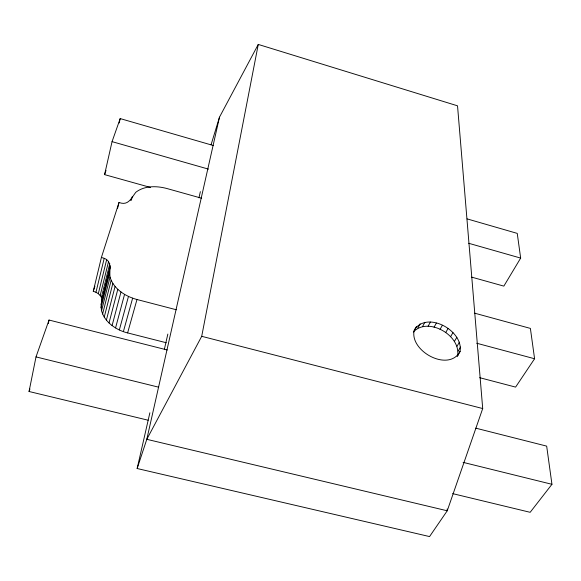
<?xml version="1.0" encoding="UTF-8"?>
<svg xmlns="http://www.w3.org/2000/svg" width="581" height="581" viewBox="0 0 581 581"><rect width="100%" height="100%" fill="white"/><g stroke="black" fill="none" stroke-linecap="round" stroke-linejoin="round"><path stroke-width="0.87" d="M176.392 309.775L136.978 299.513C125.489 296.404 113.644 289.077 110.027 277.101C109.105 268.865 113.019 259.823 101.392 257.485L119.011 202.464C128.365 206.117 131.342 198.041 135.831 192.26C144.567 185.535 156.645 185.797 166.827 188.498L201.665 198.244M166.289 342.746L127.609 332.906C113.825 329.696 97.797 317.32 101.704 301.503L110.121 267.797M460.05 351.505C463.747 330.625 426.788 310.29 414.246 330.073C409.031 351.004 448.699 372.668 460.05 351.505L457.617 355.601C460.987 335.288 427.827 316.325 413.345 332.049M101.704 301.503L110.339 265.771M137.145 468.518L146.797 439.316L201.709 336.312L258.262 44.425L457.53 105.822L482.702 408.552L447.239 510.786L429.555 536.575L137.145 468.518L149.869 412.793M148.155 420.216L29.05 391.5L36.007 356.908L49.036 320.037L167.284 349.994M48.303 323.581L49.036 320.037M150.581 187.467L104.58 174.62L112.053 141.641L120.194 118.589L213.292 145.504M258.262 44.425L219.487 117.159L146.797 439.316L447.239 510.786L447.152 508.978M164.416 349.101L167.844 334.068M198.956 197.845L200.365 191.65M119.185 122.998L120.194 118.589M101.929 299.476C101.355 295.119 97.216 292.374 93.28 291.292L101.392 257.485M95.974 292.265L104.166 258.494M117.515 208.601L119.011 202.464M98.32 293.666L106.592 259.932M100.179 295.424L108.509 261.704M101.406 297.399L109.787 263.694M101.087 304.517L109.511 270.797M101.029 307.647L109.475 273.912M101.537 310.82L110.027 277.101M130.848 200.619L131.291 198.876M102.612 314.001L111.153 280.289M131.437 199.944L132.315 196.458M104.231 317.124L112.845 283.426M106.381 320.124L115.074 286.455M109.017 322.963L117.805 289.323M112.089 325.571L120.986 291.974M115.554 327.916L124.559 294.364M119.345 329.943L128.466 296.441M123.383 331.613L132.635 298.169M127.609 332.906L136.978 299.513M211.07 144.771L219.487 117.159M93.28 291.292L94.906 286.164M29.05 391.5L29.929 388.979M104.58 174.62L106.032 170.436M414.246 330.582L416.504 326.428M417.87 327.931L420.128 323.777M422.605 326.442L424.871 322.295M428.124 326.195L430.412 322.063M434.065 327.205L436.367 323.087M440.042 329.398L442.366 325.287M445.671 332.63L448.016 328.534M450.587 336.697L452.955 332.601M454.458 341.337L456.855 337.249M457.029 346.247L459.44 342.158M458.111 351.113L460.544 347.024M457.174 356.661L457.988 355.296M467.066 218.877L517.243 233.388L520.663 258.087L503.843 286.121L471.663 277.137M474.619 313.166L530.388 328.403L534.585 358.753L515.594 387.106L479.652 377.679M475.766 428.161L546.67 446.121L551.95 484.3L530.162 512.311L452.621 493.618M36.007 356.908L158.678 387.193M463.093 462.36L551.95 484.3M201.709 336.312L482.702 408.552M476.725 343.24L534.585 358.753M112.053 141.641L208.448 169.115M468.714 243.286L520.663 258.087"/></g></svg>
